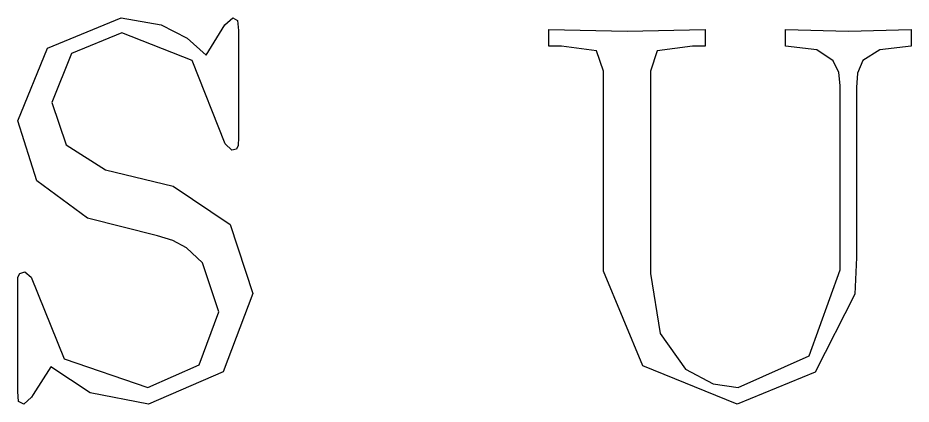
# Model space of a CAD drawing. Extents: x -1 to 148, y 8 to 144.
# Drawn here: x 91.135 to 95.887, y 97.55 to 99.601 of the extents above; entities that cross this region are included whole.
import ezdxf

# ---------------------------------------------------------------- set-up
doc = ezdxf.new("R2010")
doc.units = 0

msp = doc.modelspace()

# ---------------------------------------------------------------- linework, layer by layer
at = {"layer": 'Layer 1'}
for p, q in [((91.292919, 99.440585), (91.685209, 99.601452)), ((91.685209, 99.601452), (91.896875, 99.564763)), ((92.235541, 99.564763), (92.277877, 99.601452)), ((92.277877, 99.601452), (92.303277, 99.587342)), ((91.896875, 99.564763), (92.035165, 99.494207)), ((92.136764, 99.403896), (92.235541, 99.564763)), ((92.303277, 99.587342), (92.308913, 99.533719)), ((91.688013, 99.522431), (91.419903, 99.412364)), ((92.061253, 99.374969), (91.688013, 99.522431)), ((92.308913, 99.533719), (92.308913, 98.966451)), ((93.959207, 99.451873), (93.959207, 99.539362)), ((93.959207, 99.539362), (94.376896, 99.530895)), ((94.376896, 99.530895), (94.791765, 99.539362)), ((94.791765, 99.539362), (94.791765, 99.451873)), ((95.217931, 99.451873), (95.217931, 99.539362)), ((95.217931, 99.539362), (95.553777, 99.530896)), ((95.553777, 99.530896), (95.8868, 99.539362)), ((95.8868, 99.539362), (95.8868, 99.451873)), ((92.035165, 99.494207), (92.136764, 99.403896)), ((91.134873, 99.05394), (91.292919, 99.440585)), ((91.419903, 99.412364), (91.31548, 99.152719)), ((94.026959, 99.451872), (93.959207, 99.451873)), ((94.213225, 99.426472), (94.026959, 99.451872)), ((94.249915, 99.319228), (94.213225, 99.426472)), ((94.534942, 99.426473), (94.501075, 99.319229)), ((94.724032, 99.451873), (94.534942, 99.426473)), ((94.791765, 99.451873), (94.724032, 99.451873)), ((95.384441, 99.432117), (95.217931, 99.451873)), ((95.471931, 99.37285), (95.384441, 99.432117)), ((95.720287, 99.432117), (95.629977, 99.375672)), ((95.8868, 99.451873), (95.720287, 99.432117)), ((92.238348, 98.932585), (92.061253, 99.374969)), ((95.502975, 99.310761), (95.471931, 99.37285)), ((95.629977, 99.375672), (95.601754, 99.307939)), ((94.249915, 98.255248), (94.249915, 99.319228)), ((94.501075, 99.319229), (94.501075, 98.24396)), ((95.50861, 99.243028), (95.502975, 99.310761)), ((95.601754, 99.307939), (95.596118, 99.231739)), ((95.50861, 98.263715), (95.50861, 99.243028)), ((95.596118, 99.231739), (95.596118, 98.328626)), ((91.31548, 99.152719), (91.39168, 98.926941)), ((91.236473, 98.735028), (91.134873, 99.05394)), ((92.308913, 98.966451), (92.306082, 98.924118)), ((91.39168, 98.926941), (91.600526, 98.794296)), ((92.272215, 98.898718), (92.238348, 98.932585)), ((92.297615, 98.904362), (92.272215, 98.898718)), ((92.306082, 98.924118), (92.297615, 98.904362)), ((91.600526, 98.794296), (91.961769, 98.706807)), ((91.504586, 98.537472), (91.236473, 98.735028)), ((91.961769, 98.706807), (92.263748, 98.503606)), ((91.877118, 98.444338), (91.504586, 98.537472)), ((92.263748, 98.503606), (92.385105, 98.136717)), ((91.958965, 98.418939), (91.877118, 98.444338)), ((92.032341, 98.379428), (91.958965, 98.418939)), ((92.117008, 98.300405), (92.032341, 98.379428)), ((95.596118, 98.328626), (95.587652, 98.133892)), ((92.204498, 98.04076), (92.117008, 98.300405)), ((91.134865, 98.224204), (91.146163, 98.243961)), ((91.134865, 98.181871), (91.134865, 98.224204)), ((91.146163, 98.243961), (91.171563, 98.252427)), ((91.171563, 98.252427), (91.20543, 98.224205)), ((91.20543, 98.224205), (91.380406, 97.789582)), ((94.458761, 97.752892), (94.249915, 98.255248)), ((94.501075, 98.24396), (94.551875, 97.925048)), ((95.344921, 97.806514), (95.50861, 98.263715)), ((91.134865, 97.617425), (91.134865, 98.181871)), ((92.385105, 98.136717), (92.227059, 97.721849)), ((95.587652, 98.133892), (95.375983, 97.719025)), ((92.100075, 97.758537), (92.204498, 98.04076)), ((94.551875, 97.925048), (94.687342, 97.735959)), ((94.966742, 97.63718), (95.344921, 97.806514)), ((91.380406, 97.789582), (91.826319, 97.637181)), ((91.826319, 97.637181), (92.100075, 97.758537)), ((94.961116, 97.549691), (94.458761, 97.752892)), ((91.309837, 97.74725), (91.216703, 97.600494)), ((91.51868, 97.60896), (91.309837, 97.74725)), ((92.227059, 97.721849), (91.829126, 97.549694)), ((94.687342, 97.735959), (94.834098, 97.656937)), ((95.375983, 97.719025), (94.961116, 97.549691)), ((94.834098, 97.656937), (94.966742, 97.63718)), ((91.13768, 97.563805), (91.134849, 97.617427)), ((91.134849, 97.617427), (91.134865, 97.617425)), ((91.829126, 97.549694), (91.51868, 97.60896)), ((91.165904, 97.549694), (91.13768, 97.563805)), ((91.208237, 97.586383), (91.165904, 97.549694)), ((91.216703, 97.600494), (91.208237, 97.586383))]:
    msp.add_line(p, q, dxfattribs=at)

doc.saveas('drawing.dxf')
